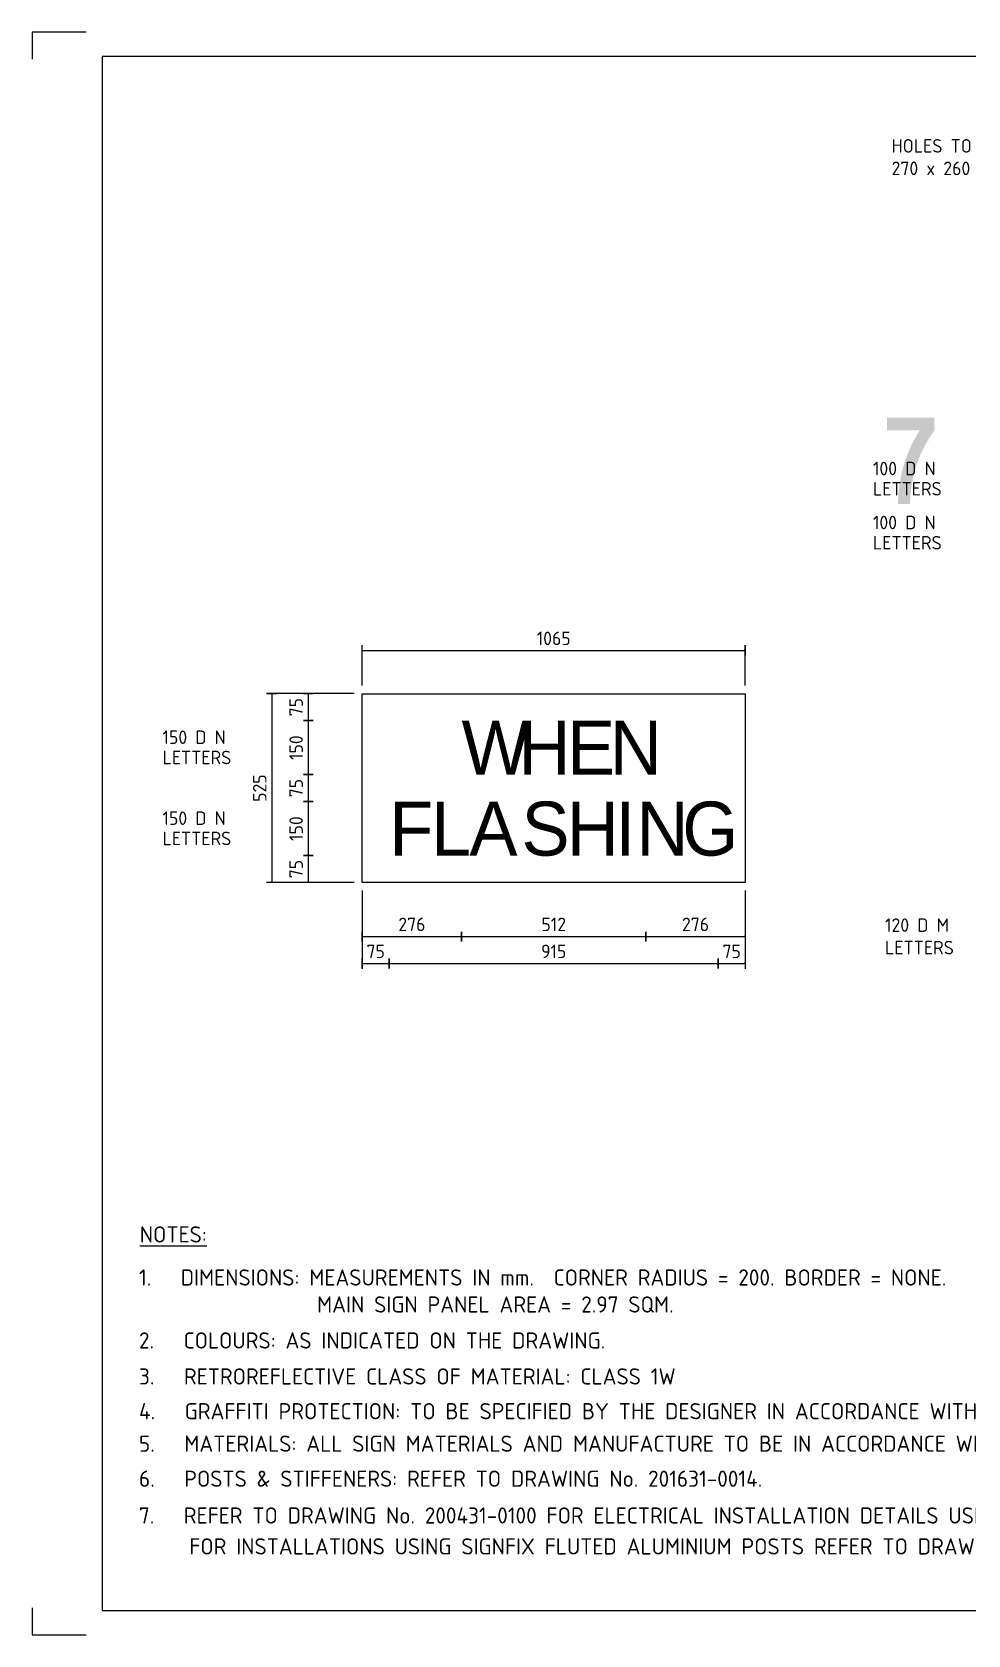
# Model space of a CAD drawing. Extents: x 0 to 1025, y -1312 to 297.
# Drawn here: x 0 to 173.4, y 0 to 297 of the extents above; entities that cross this region are included whole.
import ezdxf
from ezdxf.enums import TextEntityAlignment as Align

# ---------------------------------------------------------------- set-up
doc = ezdxf.new("R2010")
doc.units = 0
doc.header["$LTSCALE"] = 6
doc.header["$MEASUREMENT"] = 0
doc.header["$PDSIZE"] = 1
doc.linetypes.add('CENTERX2', pattern=[101.6, 63.5, -12.7, 12.7, -12.7])
doc.layers.get('0').update_dxf_attribs({"linetype": 'CONTINUOUS'})
doc.layers.get('DEFPOINTS').update_dxf_attribs({"linetype": 'CONTINUOUS'})
for name, color, linetype in [('COMMENTS', 4, 'CONTINUOUS'), ('L35', 3, 'CONTINUOUS'), ('T25', 1, 'CONTINUOUS'), ('TBLK18', 4, 'CONTINUOUS'), ('TBLK25', 1, 'CONTINUOUS'), ('TBLK35', 3, 'CONTINUOUS'), ('TBLK50', 7, 'CONTINUOUS')]:
    doc.layers.add(name, color=color, linetype=linetype)
doc.styles.add('DSERIES', font='Dseries')
doc.styles.add('ISO', font='iso3098b.shx')
doc.dimstyles.new('SIGNSDIM', dxfattribs={"dimtxt": 2.5, "dimasz": 0.2, "dimexe": 1, "dimexo": 1.5, "dimgap": 1, "dimtad": 1, "dimtoh": 1, "dimdec": 4, "dimlfac": 15, "dimrnd": 1, "dimdsep": 46, "dimtxsty": 'ISO', "dimblk": 'SGNDIM', "dimcen": 2.5, "dimse2": 1, "dimadec": 0, "dimazin": 0, "dimtfac": 1, "dimtdec": 4, "dimtix": 1, "dimtmove": 0, "dimatfit": 3, "dimldrblk": 'SGNDIM', "dimfxl": 1, "dimtolj": 1, "dimtzin": 0, "dimarcsym": 0})

# ---------------------------------------------------------------- blocks, each defined once
blk = doc.blocks.new('A3BBLK')
at = {"layer": 'TBLK25'}
for p, q in [((10, 297), (0, 297)), ((0, 297), (0, 292)), ((0, 5), (0, 0)), ((0, 0), (10, 0))]:
    blk.add_line(p, q, dxfattribs=at)
at = {"layer": 'TBLK50'}
for p, q in [((415.5, 292.5), (13, 292.5)), ((13, 292.5), (13, 4.5)), ((13, 4.5), (415.5, 4.5))]:
    blk.add_line(p, q, dxfattribs=at)
blk = doc.blocks.new('a3_in_vtblk std dwg')
blk.add_blockref('A3BBLK', (0, 0))
at = {"layer": 'TBLK18', "style": 'ISO'}
blk.add_attdef('MR_DIRECTORATE', text='', height=1.5, dxfattribs=at).set_placement((381.5, 68.12), align=Align.CENTER)
for tag, p in [('STREET_NAME', (355.51, 62.1)), ('SUBURB_POSTCODE', (388.49, 62.1)), ('TELEPHONE_NO.', (368.31, 59.84)), ('FAX_NO.', (393.56, 59.84))]:
    blk.add_attdef(tag, p, '', height=1.5, dxfattribs=at)
at = {"layer": 'TBLK25', "style": 'ISO'}
for tag, height, p in [('MR_BRANCH', 2, (381.5, 65.2)), ('ROAD_SECTION', 1.75, (384.5, 29.16)), ('SLK', 1.75, (384.5, 26.11)), ('CHAINAGE', 1.75, (384.5, 19.21))]:
    blk.add_attdef(tag, text='', height=height, dxfattribs=at).set_placement(p, align=Align.CENTER)
for tag, p, height in [('FILE_NUMBER', (371.77, 54.24), 2.5), ('DESIGNED_/_DRAWN', (371.77, 49.49), 2), ('VERIFIED', (371.77, 44.49), 2), ('APPROVED', (371.77, 39.49), 2), ('LOCAL_AUTHORITY', (370.48, 16.73), 1.25)]:
    blk.add_attdef(tag, p, '', height=height, dxfattribs=at)
at = {"layer": 'TBLK35', "style": 'ISO', "width": 0.9}
for tag, p in [('ROAD_PROJECT&NUMBER', (384.5, 32.23)), ('DRAWING_DESCRIPTION', (384.5, 22.29))]:
    blk.add_attdef(tag, text='', height=2.5, dxfattribs=at).set_placement(p, align=Align.CENTER)
at = {"layer": 'TBLK50', "style": 'ISO'}
blk.add_attdef('MRWA_DRG_NUMBER', (356.29, 6.08), '', height=5, dxfattribs=at)
blk = doc.blocks.new('BLK2DES')
at = {"layer": 'COMMENTS', "style": 'ISO'}
for s, p in [('150 D N', (0, 0)), ('LETTERS', (0, -3.75))]:
    blk.add_text(s, height=2.5, dxfattribs=at).set_placement(p)
blk = doc.blocks.new('BLK1DES')
at = {"layer": 'COMMENTS', "style": 'ISO'}
for s, p in [('150 D N', (0, 0)), ('LETTERS', (0, -3.75))]:
    blk.add_text(s, height=2.5, dxfattribs=at).set_placement(p)
blk = doc.blocks.new('SGNDIM')
for p, q in [((0, 0), (-1, 0)), ((0, 4.5), (0, -4.5))]:
    blk.add_line(p, q)
blk = doc.blocks.new('*D86')
at = {"layer": 'DEFPOINTS', "color": 0}
for p in [(53.44, 174.41), (44.44, 139.41), (53.44, 139.41)]:
    blk.add_point(p, dxfattribs=at)
at = {"layer": 'T25', "color": 0, "lineweight": -2}
for p, q in [((51.94, 174.41), (43.44, 174.41)), ((44.44, 174.21), (44.44, 139.61)), ((51.94, 139.41), (43.44, 139.41))]:
    blk.add_line(p, q, dxfattribs=at)
at = {"layer": 'T25', "color": 0, "lineweight": -2, "xscale": 0.2, "yscale": 0.2, "zscale": 0.2}
for p, rotation in [((44.44, 174.41), 90), ((44.44, 139.41), 270)]:
    blk.add_blockref('SGNDIM', p, dxfattribs=dict(at, rotation=rotation))
at = {"layer": 'T25', "color": 0, "insert": (42.19, 156.91), "char_height": 2.5, "attachment_point": 5, "rotation": 90, "style": 'ISO'}
blk.add_mtext('\\A1;525', dxfattribs=at)
blk = doc.blocks.new('*D87')
at = {"layer": 'DEFPOINTS', "color": 0}
for p in [(132.15, 182.41), (61.18, 174.41), (132.15, 174.41)]:
    blk.add_point(p, dxfattribs=at)
at = {"layer": 'T25', "color": 0, "lineweight": -2}
for p, q in [((61.18, 175.91), (61.18, 183.41)), ((61.38, 182.41), (131.95, 182.41)), ((132.15, 175.91), (132.15, 183.41))]:
    blk.add_line(p, q, dxfattribs=at)
at = {"layer": 'T25', "color": 0, "lineweight": -2, "xscale": 0.2, "yscale": 0.2, "zscale": 0.2, "rotation": 180}
blk.add_blockref('SGNDIM', (61.18, 182.41), dxfattribs=at)
at = {"layer": 'T25', "color": 0, "lineweight": -2, "xscale": 0.2, "yscale": 0.2, "zscale": 0.2}
blk.add_blockref('SGNDIM', (132.15, 182.41), dxfattribs=at)
at = {"layer": 'T25', "color": 0, "insert": (96.67, 184.66), "char_height": 2.5, "attachment_point": 5, "style": 'ISO'}
blk.add_mtext('\\A1;1065', dxfattribs=at)
blk = doc.blocks.new('*D88')
at = {"layer": 'DEFPOINTS', "color": 0}
for p in [(61.18, 144.41), (51.18, 139.41), (61.18, 139.41)]:
    blk.add_point(p, dxfattribs=at)
at = {"layer": 'T25', "color": 0, "lineweight": -2}
for p, q in [((51.18, 144.21), (51.18, 139.61)), ((59.68, 139.41), (50.18, 139.41))]:
    blk.add_line(p, q, dxfattribs=at)
at = {"layer": 'T25', "color": 0, "lineweight": -2, "xscale": 0.2, "yscale": 0.2, "zscale": 0.2}
for p, rotation in [((51.18, 144.41), 90), ((51.18, 139.41), 270)]:
    blk.add_blockref('SGNDIM', p, dxfattribs=dict(at, rotation=rotation))
at = {"layer": 'T25', "color": 0, "insert": (48.93, 141.91), "char_height": 2.5, "attachment_point": 5, "rotation": 90, "style": 'ISO'}
blk.add_mtext('\\A1;75', dxfattribs=at)
blk = doc.blocks.new('*D89')
at = {"layer": 'DEFPOINTS', "color": 0}
for p in [(61.18, 154.41), (51.18, 144.41), (61.18, 144.41)]:
    blk.add_point(p, dxfattribs=at)
at = {"layer": 'T25', "color": 0, "lineweight": -2}
blk.add_line((51.18, 154.21), (51.18, 144.61), dxfattribs=at)
at = {"layer": 'T25', "color": 0, "lineweight": -2, "xscale": 0.2, "yscale": 0.2, "zscale": 0.2}
for p, rotation in [((51.18, 154.41), 90), ((51.18, 144.41), 270)]:
    blk.add_blockref('SGNDIM', p, dxfattribs=dict(at, rotation=rotation))
at = {"layer": 'T25', "color": 0, "insert": (48.93, 149.41), "char_height": 2.5, "attachment_point": 5, "rotation": 90, "style": 'ISO'}
blk.add_mtext('\\A1;150', dxfattribs=at)
blk = doc.blocks.new('*D90')
at = {"layer": 'DEFPOINTS', "color": 0}
for p in [(61.18, 159.41), (51.18, 154.41), (61.18, 154.41)]:
    blk.add_point(p, dxfattribs=at)
at = {"layer": 'T25', "color": 0, "lineweight": -2}
blk.add_line((51.18, 159.21), (51.18, 154.61), dxfattribs=at)
at = {"layer": 'T25', "color": 0, "lineweight": -2, "xscale": 0.2, "yscale": 0.2, "zscale": 0.2}
for p, rotation in [((51.18, 159.41), 90), ((51.18, 154.41), 270)]:
    blk.add_blockref('SGNDIM', p, dxfattribs=dict(at, rotation=rotation))
at = {"layer": 'T25', "color": 0, "insert": (48.93, 156.91), "char_height": 2.5, "attachment_point": 5, "rotation": 90, "style": 'ISO'}
blk.add_mtext('\\A1;75', dxfattribs=at)
blk = doc.blocks.new('*D91')
at = {"layer": 'DEFPOINTS', "color": 0}
for p in [(61.18, 169.41), (51.18, 159.41), (61.18, 159.41)]:
    blk.add_point(p, dxfattribs=at)
at = {"layer": 'T25', "color": 0, "lineweight": -2}
blk.add_line((51.18, 169.21), (51.18, 159.61), dxfattribs=at)
at = {"layer": 'T25', "color": 0, "lineweight": -2, "xscale": 0.2, "yscale": 0.2, "zscale": 0.2}
for p, rotation in [((51.18, 169.41), 90), ((51.18, 159.41), 270)]:
    blk.add_blockref('SGNDIM', p, dxfattribs=dict(at, rotation=rotation))
at = {"layer": 'T25', "color": 0, "insert": (48.93, 164.41), "char_height": 2.5, "attachment_point": 5, "rotation": 90, "style": 'ISO'}
blk.add_mtext('\\A1;150', dxfattribs=at)
blk = doc.blocks.new('*D92')
at = {"layer": 'DEFPOINTS', "color": 0}
for p in [(61.18, 174.41), (51.18, 169.41), (61.18, 169.41)]:
    blk.add_point(p, dxfattribs=at)
at = {"layer": 'T25', "color": 0, "lineweight": -2}
for p, q in [((59.68, 174.41), (50.18, 174.41)), ((51.18, 174.21), (51.18, 169.61))]:
    blk.add_line(p, q, dxfattribs=at)
at = {"layer": 'T25', "color": 0, "lineweight": -2, "xscale": 0.2, "yscale": 0.2, "zscale": 0.2}
for p, rotation in [((51.18, 174.41), 90), ((51.18, 169.41), 270)]:
    blk.add_blockref('SGNDIM', p, dxfattribs=dict(at, rotation=rotation))
at = {"layer": 'T25', "color": 0, "insert": (48.93, 171.91), "char_height": 2.5, "attachment_point": 5, "rotation": 90, "style": 'ISO'}
blk.add_mtext('\\A1;75', dxfattribs=at)
blk = doc.blocks.new('*D93')
at = {"layer": 'DEFPOINTS', "color": 0}
for p in [(127.15, 139.41), (132.15, 139.41), (132.15, 124.41)]:
    blk.add_point(p, dxfattribs=at)
at = {"layer": 'T25', "color": 0, "lineweight": -2}
for p, q in [((132.15, 137.91), (132.15, 123.41)), ((127.35, 124.41), (131.95, 124.41))]:
    blk.add_line(p, q, dxfattribs=at)
at = {"layer": 'T25', "color": 0, "lineweight": -2, "xscale": 0.2, "yscale": 0.2, "zscale": 0.2, "rotation": 180}
blk.add_blockref('SGNDIM', (127.15, 124.41), dxfattribs=at)
at = {"layer": 'T25', "color": 0, "lineweight": -2, "xscale": 0.2, "yscale": 0.2, "zscale": 0.2}
blk.add_blockref('SGNDIM', (132.15, 124.41), dxfattribs=at)
at = {"layer": 'T25', "color": 0, "insert": (129.65, 126.66), "char_height": 2.5, "attachment_point": 5, "style": 'ISO'}
blk.add_mtext('\\A1;75', dxfattribs=at)
blk = doc.blocks.new('*D94')
at = {"layer": 'DEFPOINTS', "color": 0}
for p in [(66.18, 139.41), (127.15, 139.41), (127.15, 124.41)]:
    blk.add_point(p, dxfattribs=at)
at = {"layer": 'T25', "color": 0, "lineweight": -2}
blk.add_line((66.38, 124.41), (126.95, 124.41), dxfattribs=at)
at = {"layer": 'T25', "color": 0, "lineweight": -2, "xscale": 0.2, "yscale": 0.2, "zscale": 0.2, "rotation": 180}
blk.add_blockref('SGNDIM', (66.18, 124.41), dxfattribs=at)
at = {"layer": 'T25', "color": 0, "lineweight": -2, "xscale": 0.2, "yscale": 0.2, "zscale": 0.2}
blk.add_blockref('SGNDIM', (127.15, 124.41), dxfattribs=at)
at = {"layer": 'T25', "color": 0, "insert": (96.67, 126.66), "char_height": 2.5, "attachment_point": 5, "style": 'ISO'}
blk.add_mtext('\\A1;915', dxfattribs=at)
blk = doc.blocks.new('*D95')
at = {"layer": 'DEFPOINTS', "color": 0}
for p in [(61.18, 139.41), (66.18, 139.41), (66.18, 124.41)]:
    blk.add_point(p, dxfattribs=at)
at = {"layer": 'T25', "color": 0, "lineweight": -2}
for p, q in [((61.18, 137.91), (61.18, 123.41)), ((61.38, 124.41), (65.98, 124.41))]:
    blk.add_line(p, q, dxfattribs=at)
at = {"layer": 'T25', "color": 0, "lineweight": -2, "xscale": 0.2, "yscale": 0.2, "zscale": 0.2, "rotation": 180}
blk.add_blockref('SGNDIM', (61.18, 124.41), dxfattribs=at)
at = {"layer": 'T25', "color": 0, "lineweight": -2, "xscale": 0.2, "yscale": 0.2, "zscale": 0.2}
blk.add_blockref('SGNDIM', (66.18, 124.41), dxfattribs=at)
at = {"layer": 'T25', "color": 0, "insert": (63.68, 126.66), "char_height": 2.5, "attachment_point": 5, "style": 'ISO'}
blk.add_mtext('\\A1;75', dxfattribs=at)
blk = doc.blocks.new('*D96')
at = {"layer": 'DEFPOINTS', "color": 0}
for p in [(113.75, 139.41), (132.15, 139.41), (132.15, 129.41)]:
    blk.add_point(p, dxfattribs=at)
at = {"layer": 'T25', "color": 0, "lineweight": -2}
for p, q in [((132.15, 137.91), (132.15, 128.41)), ((113.95, 129.41), (131.95, 129.41))]:
    blk.add_line(p, q, dxfattribs=at)
at = {"layer": 'T25', "color": 0, "lineweight": -2, "xscale": 0.2, "yscale": 0.2, "zscale": 0.2, "rotation": 180}
blk.add_blockref('SGNDIM', (113.75, 129.41), dxfattribs=at)
at = {"layer": 'T25', "color": 0, "lineweight": -2, "xscale": 0.2, "yscale": 0.2, "zscale": 0.2}
blk.add_blockref('SGNDIM', (132.15, 129.41), dxfattribs=at)
at = {"layer": 'T25', "color": 0, "insert": (122.95, 131.66), "char_height": 2.5, "attachment_point": 5, "style": 'ISO'}
blk.add_mtext('\\A1;276', dxfattribs=at)
blk = doc.blocks.new('*D97')
at = {"layer": 'DEFPOINTS', "color": 0}
for p in [(79.59, 139.41), (113.75, 139.41), (113.75, 129.41)]:
    blk.add_point(p, dxfattribs=at)
at = {"layer": 'T25', "color": 0, "lineweight": -2}
blk.add_line((79.79, 129.41), (113.55, 129.41), dxfattribs=at)
at = {"layer": 'T25', "color": 0, "lineweight": -2, "xscale": 0.2, "yscale": 0.2, "zscale": 0.2, "rotation": 180}
blk.add_blockref('SGNDIM', (79.59, 129.41), dxfattribs=at)
at = {"layer": 'T25', "color": 0, "lineweight": -2, "xscale": 0.2, "yscale": 0.2, "zscale": 0.2}
blk.add_blockref('SGNDIM', (113.75, 129.41), dxfattribs=at)
at = {"layer": 'T25', "color": 0, "insert": (96.67, 131.66), "char_height": 2.5, "attachment_point": 5, "style": 'ISO'}
blk.add_mtext('\\A1;512', dxfattribs=at)
blk = doc.blocks.new('*D98')
at = {"layer": 'DEFPOINTS', "color": 0}
for p in [(61.18, 139.41), (79.59, 139.41), (79.59, 129.41)]:
    blk.add_point(p, dxfattribs=at)
at = {"layer": 'T25', "color": 0, "lineweight": -2}
for p, q in [((61.18, 137.91), (61.18, 128.41)), ((61.38, 129.41), (79.39, 129.41))]:
    blk.add_line(p, q, dxfattribs=at)
at = {"layer": 'T25', "color": 0, "lineweight": -2, "xscale": 0.2, "yscale": 0.2, "zscale": 0.2, "rotation": 180}
blk.add_blockref('SGNDIM', (61.18, 129.41), dxfattribs=at)
at = {"layer": 'T25', "color": 0, "lineweight": -2, "xscale": 0.2, "yscale": 0.2, "zscale": 0.2}
blk.add_blockref('SGNDIM', (79.59, 129.41), dxfattribs=at)
at = {"layer": 'T25', "color": 0, "insert": (70.39, 131.66), "char_height": 2.5, "attachment_point": 5, "style": 'ISO'}
blk.add_mtext('\\A1;276', dxfattribs=at)
blk = doc.blocks.new('BLK2')
at = {"layer": 'L35', "style": 'DSERIES'}
for s, p in [('F', (0, 0)), ('L', (7.73, 0)), ('A', (14.86, 0)), ('S', (24.51, 0)), ('H', (32.91, 0)), ('I', (41.92, 0)), ('N', (45.83, 0)), ('G', (54.3, 0))]:
    blk.add_text(s, height=10, dxfattribs=at).set_placement(p)
blk = doc.blocks.new('BLK1')
at = {"layer": 'L35', "style": 'DSERIES'}
for s, p in [('W', (0, 0)), ('H', (10.54, 0)), ('E', (19.55, 0)), ('N', (27.49, 0))]:
    blk.add_text(s, height=10, dxfattribs=at).set_placement(p)
blk = doc.blocks.new('BLK4DES')
at = {"layer": 'COMMENTS', "style": 'ISO'}
for s, p in [('100 D N', (0, 0)), ('LETTERS', (0, -3.75))]:
    blk.add_text(s, height=2.5, dxfattribs=at).set_placement(p)
blk = doc.blocks.new('BLK5DES')
at = {"layer": 'COMMENTS', "style": 'ISO'}
for s, p in [('100 D N', (0, 0)), ('LETTERS', (0, -3.75))]:
    blk.add_text(s, height=2.5, dxfattribs=at).set_placement(p)

msp = doc.modelspace()

# ---------------------------------------------------------------- hatches: boundary and pattern name
at = {"layer": 'TBLK25', "linetype": 'CENTERX2'}
h = msp.add_hatch(color=256, dxfattribs=at)
h.paths.add_polyline_path([(162.7155661, 209.5738366), (162.7090596, 209.5738366)], flags=16)
edge = h.paths.add_edge_path()
edge.add_line((162.7220726, 210.0423041), (162.7155661, 209.5738366))
edge.add_line((160.4773324, 209.5738366), (162.7155661, 209.5738366))
edge.add_line((160.4773324, 209.5738366), (160.4838389, 210.0683301))
edge.add_line((160.4838389, 210.0683301), (160.5033584, 210.5628235))
edge.add_line((160.5033584, 210.5628235), (160.5293844, 211.057317))
edge.add_line((160.5293844, 211.057317), (160.5619169, 211.5518105))
edge.add_line((160.5619169, 211.5518105), (160.6074623, 212.046304))
edge.add_line((160.6074623, 212.046304), (160.6660207, 212.534291))
edge.add_line((160.6660207, 212.534291), (160.7310857, 213.0287845))
edge.add_line((160.7310857, 213.0287845), (160.8026571, 213.5167715))
edge.add_line((160.8026571, 213.5167715), (160.8872415, 214.0047585))
edge.add_line((160.8872415, 214.0047585), (160.9783324, 214.4927455))
edge.add_line((160.9783324, 214.4927455), (161.0824363, 214.974226))
edge.add_line((161.0824363, 214.974226), (161.1930467, 215.462213))
edge.add_line((161.1930467, 215.462213), (161.3166701, 215.937187))
edge.add_line((161.3166701, 215.937187), (161.4467999, 216.4186675))
edge.add_line((161.4467999, 216.4186675), (161.5834363, 216.8936415))
edge.add_line((161.5834363, 216.8936415), (161.7330856, 217.3686155))
edge.add_line((161.7330856, 217.3686155), (161.8892415, 217.8370831))
edge.add_line((161.8892415, 217.8370831), (162.0584103, 218.2990441))
edge.add_line((162.0584103, 218.2990441), (162.2340856, 218.7610051))
edge.add_line((162.2340856, 218.7610051), (162.4227739, 219.2229661))
edge.add_line((162.4227739, 219.2229661), (162.6114622, 219.6784207))
edge.add_line((162.6114622, 219.6784207), (162.8131635, 220.1338752))
edge.add_line((162.8131635, 220.1338752), (163.0278778, 220.5763167))
edge.add_line((163.0278778, 220.5763167), (163.2490986, 221.0252648))
edge.add_line((163.2490986, 221.0252648), (163.4768259, 221.4611998))
edge.add_line((163.4768259, 221.4611998), (163.7110596, 221.8971349))
edge.add_line((163.7110596, 221.8971349), (163.9583064, 222.3265634))
edge.add_line((163.9583064, 222.3265634), (164.2120596, 222.7494855))
edge.add_line((164.2120596, 222.7494855), (164.4723193, 223.1724076))
edge.add_line((164.4723193, 223.1724076), (158.4017611, 223.1724076))
edge.add_line((158.4017611, 223.1724076), (158.4017611, 225.5733036))
edge.add_line((158.4017611, 225.5733036), (167.1920335, 225.5733036))
edge.add_line((167.1920335, 225.5733036), (167.1920335, 223.1724076))
edge.add_line((167.1920335, 223.1724076), (166.9187608, 222.7885244))
edge.add_line((166.9187608, 222.7885244), (166.6585011, 222.4046413))
edge.add_line((166.6585011, 222.4046413), (166.3982413, 222.0077453))
edge.add_line((166.3982413, 222.0077453), (166.1509946, 221.6108492))
edge.add_line((166.1509946, 221.6108492), (165.9102543, 221.2074466))
edge.add_line((165.9102543, 221.2074466), (165.6760206, 220.804044))
edge.add_line((165.6760206, 220.804044), (165.4482933, 220.3876284))
edge.add_line((165.4482933, 220.3876284), (165.233579, 219.9712129))
edge.add_line((165.233579, 219.9712129), (165.0253713, 219.5547973))
edge.add_line((165.0253713, 219.5547973), (164.82367, 219.1253687))
edge.add_line((164.82367, 219.1253687), (164.6349817, 218.6959402))
edge.add_line((164.6349817, 218.6959402), (164.4527998, 218.2665116))
edge.add_line((164.4527998, 218.2665116), (164.2771245, 217.8305766))
edge.add_line((164.2771245, 217.8305766), (164.1144622, 217.388135))
edge.add_line((164.1144622, 217.388135), (163.9583064, 216.9456935))
edge.add_line((163.9583064, 216.9456935), (163.8151635, 216.5032519))
edge.add_line((163.8151635, 216.5032519), (163.6720207, 216.0543039))
edge.add_line((163.6720207, 216.0543039), (163.5483973, 215.5988494))
edge.add_line((163.5483973, 215.5988494), (163.4247739, 215.1499013))
edge.add_line((163.4247739, 215.1499013), (163.3141635, 214.6944468))
edge.add_line((163.3141635, 214.6944468), (163.2165661, 214.2324858))
edge.add_line((163.2165661, 214.2324858), (163.1254752, 213.7705247))
edge.add_line((163.1254752, 213.7705247), (163.0408908, 213.3085637))
edge.add_line((163.0408908, 213.3085637), (162.9693194, 212.8466027))
edge.add_line((162.9693194, 212.8466027), (162.9042544, 212.3846417))
edge.add_line((162.9042544, 212.3846417), (162.845696, 211.9161742))
edge.add_line((162.845696, 211.9161742), (162.8001505, 211.4477066))
edge.add_line((162.8001505, 211.4477066), (162.7676181, 210.9792391))
edge.add_line((162.7676181, 210.9792391), (162.7415921, 210.5107716))
edge.add_line((162.7415921, 210.5107716), (162.7220726, 210.0423041))
edge = h.paths.add_edge_path(flags=16)
edge.add_line((167.1920335, 223.1724076), (167.185527, 223.1724076))
edge.add_line((160.4773324, 209.5738366), (160.4708259, 209.5738366))

# ---------------------------------------------------------------- linework, layer by layer
at = {"layer": 'L35'}
msp.add_lwpolyline([(61.1849935, 139.4052065), (61.1849935, 174.4052065), (132.1545011, 174.4052065), (132.1545011, 139.4052065)], close=True, dxfattribs=at)

# ---------------------------------------------------------------- block references
for name, p in [('BLK4DES', (155.8284998, 214.875311)), ('BLK5DES', (155.8284998, 204.875311)), ('BLK1', (79.5889708, 159.4052065)), ('BLK1DES', (24.1849935, 165.0870542)), ('BLK1DES', (24.1849935, 165.0870542)), ('BLK2', (66.1849935, 144.4052065)), ('BLK2DES', (24.1849935, 150.0870542)), ('BLK2DES', (24.1849935, 150.0870542))]:
    msp.add_blockref(name, p, dxfattribs=at)
at = {"layer": 'T25'}
msp.add_blockref('a3_in_vtblk std dwg', (0.0000004, -0.0000002), dxfattribs=at)

# ---------------------------------------------------------------- texts
at = {"layer": 'COMMENTS', "insert": (158.0762037, 132.7743586), "char_height": 2.5, "width": 12.548720472, "attachment_point": 1, "style": 'ISO'}
msp.add_mtext('120 D M LETTERS', dxfattribs=at)
at = {"layer": 'T25', "color": 3, "style": 'ISO'}
for s, p in [('%%UNOTES:', (19.9703205, 72.712892)), ('1.   DIMENSIONS: MEASUREMENTS IN mm.  CORNER RADIUS = 200. BORDER = NONE.', (19.8203205, 64.7311273)), ('MAIN SIGN PANEL AREA = 2.97 SQM.', (52.8203205, 59.7311273)), ('2.   COLOURS: AS INDICATED ON THE DRAWING.', (19.8203205, 53.0643273)), ('3.   RETROREFLECTIVE CLASS OF MATERIAL: CLASS 1W', (19.8203205, 46.3975273)), ('4.   GRAFFITI PROTECTION: TO BE SPECIFIED BY THE DESIGNER IN ACCORDANCE WITH MAIN ROADS GUIDELINES.', (19.8203205, 39.9581413)), ('5.   MATERIALS: ALL SIGN MATERIALS AND MANUFACTURE TO BE IN ACCORDANCE WITH MAIN ROADS SPECIFICATION 601.', (19.8203205, 33.9399902)), ('6.   POSTS & STIFFENERS: REFER TO DRAWING No. 201631-0014.', (19.8203205, 27.4493363)), ('7.   REFER TO DRAWING No. 200431-0100 FOR ELECTRICAL INSTALLATION DETAILS USING CHS POSTS.', (19.8079252, 20.6360213)), ('FOR INSTALLATIONS USING SIGNFIX FLUTED ALUMINIUM POSTS REFER TO DRAWING No. 201431-0015.', (29.1318676, 14.9032412))]:
    msp.add_text(s, height=3, dxfattribs=at).set_placement(p)
at = {"layer": 'T25', "insert": (159.2845834, 277.1606011), "char_height": 2.5, "width": 27.691766646, "attachment_point": 1, "style": 'ISO'}
msp.add_mtext('HOLES TO BE CUT 270 x 260', dxfattribs=at)

# ---------------------------------------------------------------- dimensions: what is measured, and where the dimension line sits
at = {"layer": 'T25'}
for base, p1, p2, override, picture, middle in [((132.1545011, 182.4052065), (61.1849935, 174.4052065), (132.1545011, 174.4052065), {"dimse2": 0}, '*D87', (96.6697473, 184.6552065)), ((127.1545011, 124.4052065), (66.1849935, 139.4052065), (127.1545011, 139.4052065), {"dimse1": 1}, '*D94', (96.6697473, 126.6552065)), ((113.7505238, 129.4052065), (79.5889708, 139.4052065), (113.7505238, 139.4052065), {"dimse1": 1}, '*D97', (96.6697473, 131.6552065)), ((132.1545011, 129.4052065), (113.7505238, 139.4052065), (132.1545011, 139.4052065), {"dimse1": 1, "dimse2": 0}, '*D96', (122.9525125, 131.6552065)), ((132.1545011, 124.4052065), (127.1545011, 139.4052065), (132.1545011, 139.4052065), {"dimse1": 1, "dimse2": 0}, '*D93', (129.6545011, 126.6552065))]:
    dim = msp.add_linear_dim(base=base, p1=p1, p2=p2, dimstyle='SIGNSDIM', override=override, dxfattribs=at)
    dim.commit()
    dim.dimension.update_dxf_attribs({"geometry": picture, "text_midpoint": middle})
for base, p1, p2, override, picture, middle in [((44.4433791, 139.4052065), (53.4433791, 174.4052065), (53.4433791, 139.4052065), {"dimse2": 0}, '*D86', (42.1933791, 156.9052065)), ((51.1849935, 159.4052065), (61.1849935, 169.4052065), (61.1849935, 159.4052065), {"dimse1": 1}, '*D91', (48.9349935, 164.4052065)), ((51.1849935, 154.4052065), (61.1849935, 159.4052065), (61.1849935, 154.4052065), {"dimse1": 1}, '*D90', (48.9349935, 156.9052065)), ((51.1849935, 144.4052065), (61.1849935, 154.4052065), (61.1849935, 144.4052065), {"dimse1": 1}, '*D89', (48.9349935, 149.4052065)), ((51.1849935, 139.4052065), (61.1849935, 144.4052065), (61.1849935, 139.4052065), {"dimse1": 1, "dimse2": 0}, '*D88', (48.9349935, 141.9052065))]:
    dim = msp.add_linear_dim(base=base, p1=p1, p2=p2, angle=90, dimstyle='SIGNSDIM', override=override, dxfattribs=at)
    dim.commit()
    dim.dimension.update_dxf_attribs({"geometry": picture, "text_midpoint": middle})
dim = msp.add_linear_dim(base=(51.1849935, 169.4052065), p1=(61.1849935, 174.4052065), p2=(61.1849935, 169.4052065), angle=90, dimstyle='SIGNSDIM', dxfattribs=at)
dim.commit()
dim.dimension.update_dxf_attribs({"geometry": '*D92', "text_midpoint": (48.9349935, 171.9052065)})
for base, p2, picture, middle in [((66.1849935, 124.4052065), (66.1849935, 139.4052065), '*D95', (63.6849935, 126.6552065)), ((79.5889708, 129.4052065), (79.5889708, 139.4052065), '*D98', (70.3869822, 131.6552065))]:
    dim = msp.add_linear_dim(base=base, p1=(61.1849935, 139.4052065), p2=p2, dimstyle='SIGNSDIM', dxfattribs=at)
    dim.commit()
    dim.dimension.update_dxf_attribs({"geometry": picture, "text_midpoint": middle})

doc.saveas('drawing.dxf')
